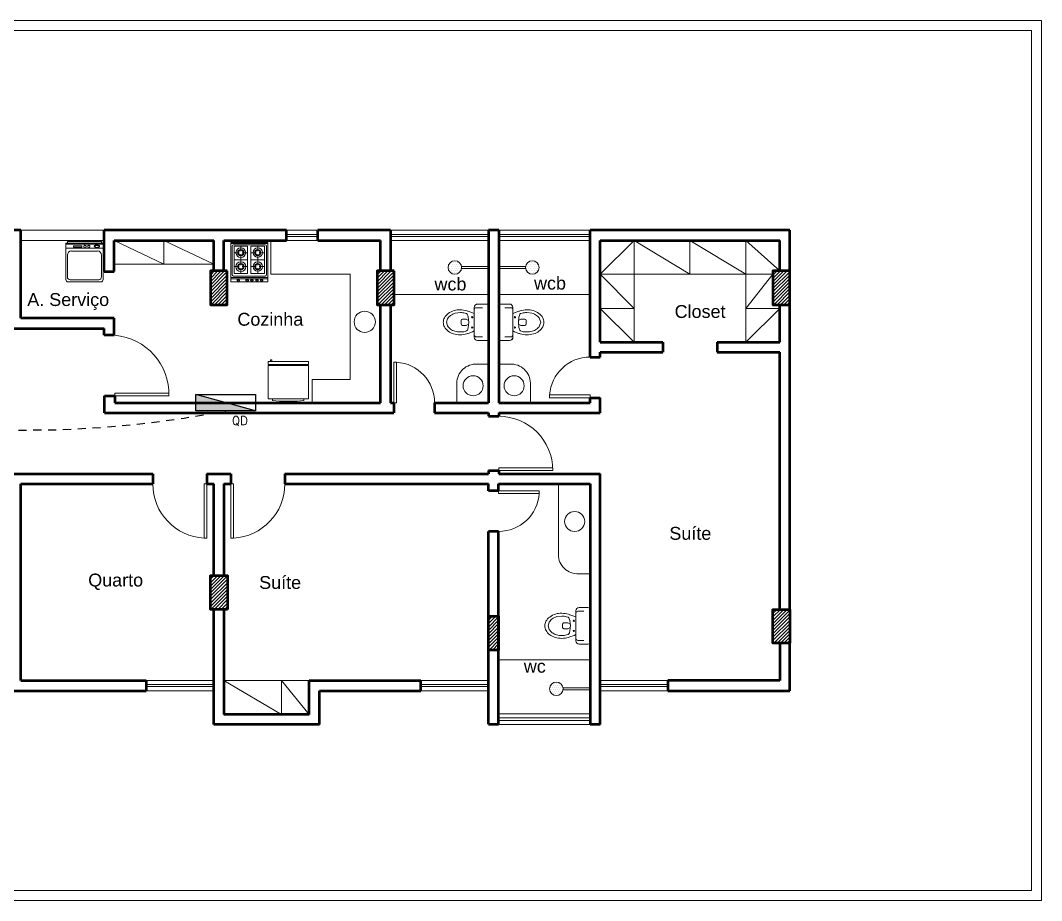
# Model space of a CAD drawing. Header units: millimetres. Extents: x 42 to 552, y 43 to 535.
# Drawn here: x 166.24 to 181.33, y 487.56 to 500.56 of the extents above; entities that cross this region are included whole.
import ezdxf
from ezdxf.enums import TextEntityAlignment as Align

# ---------------------------------------------------------------- set-up
doc = ezdxf.new("R2010")
doc.units = ezdxf.units.MM
doc.header["$LTSCALE"] = 0.75
doc.header["$MEASUREMENT"] = 0
doc.linetypes.add('HIDDEN2', pattern=[4.7625, 3.175, -1.5875])
doc.layers.add('ELETRODUTOS', color=5, linetype='Continuous')
doc.layers.add('Textos', color=144, linetype='Continuous')
for name, color, linetype, lineweight in [('Linhas finas', 7, 'Continuous', 0), ('Paredes', 7, 'Continuous', 50), ('TOMADAS', 1, 'Continuous', 25)]:
    doc.layers.add(name, color=color, linetype=linetype, lineweight=lineweight)
doc.styles.add('ROMANS', font='romans.shx')
doc.styles.get("Standard").update_dxf_attribs({"font": 'arial.ttf'})

# ---------------------------------------------------------------- blocks, each defined once
blk = doc.blocks.new('duplex320pl')
for p, q in [((-0.058, -0.125), (-0.058, -0.618)), ((-0.058, -0.125), (0.538, -0.125)), ((0.538, -0.618), (0.538, -0.125)), ((0.538, -0.618), (-0.058, -0.618)), ((0.538, -0.634), (-0.058, -0.634)), ((-0.058, -0.634), (-0.058, -0.68)), ((-0.058, -0.68), (0.538, -0.68)), ((-0.023, -0.618), (-0.023, -0.634)), ((0.503, -0.634), (0.503, -0.618)), ((0.538, -0.634), (0.538, -0.68))]:
    blk.add_line(p, q)
blk.add_lwpolyline([(0.471, -0.125), (0.471, -0.1), (0.371, -0.093), (0.109, -0.093), (0.009, -0.1), (0.009, -0.125)])
blk.add_lwpolyline([(0.48, -0.68), (0.48, -0.704), (0.504, -0.704), (0.504, -0.68)], close=True)
blk = doc.blocks.new('01bacicp')
at = {"linetype": 'Continuous'}
for p, q in [((-0.271, -0.045), (-0.271, -0.175)), ((0.239, -0.015), (-0.241, -0.015)), ((-0.216, -0.105), (-0.216, -0.195)), ((0.215, -0.105), (0.215, -0.195)), ((0.269, -0.175), (0.269, -0.045)), ((-0.221, -0.225), (0.219, -0.225)), ((-0.027, -0.308), (-0.046, -0.343)), ((-0.046, -0.343), (-0.046, -0.4)), ((-0.026, -0.42), (0.024, -0.42)), ((0.044, -0.343), (0.024, -0.308)), ((0.044, -0.4), (0.044, -0.343))]:
    blk.add_line(p, q, dxfattribs=at)
for points in [[(-0.164, -0.313), (-0.142, -0.25), (-0.129, -0.225), (0.131, -0.225), (0.162, -0.313), (0.163, -0.317)], [(-0.136, -0.361), (-0.128, -0.338), (-0.117, -0.327), (-0.102, -0.32), (-0.077, -0.313), (0.002, -0.305), (0.076, -0.313), (0.101, -0.321), (0.117, -0.329), (0.127, -0.339), (0.134, -0.361)]]:
    blk.add_lwpolyline(points, dxfattribs=at)
for points in [[(-0.164, -0.313, 0.020611), (-0.171, -0.333, 0.074253), (-0.186, -0.432, 0.074253), (-0.171, -0.531, 0.084945), (-0.132, -0.61, 0.106299), (-0.069, -0.665, 0.128642), (-0.001, -0.683, 0.128642)], [(-0.136, -0.361, 0.060521), (-0.144, -0.43, 0.070874), (-0.133, -0.511, 0.082468), (-0.102, -0.575, 0.106817), (-0.053, -0.62), (-0.001, -0.635)], [(-0.001, -0.683, 0.128642), (0.066, -0.666, 0.106299), (0.129, -0.61, 0.084945), (0.173, -0.524, 0.089952), (0.184, -0.433, 0.074253), (0.169, -0.334, 0.021192), (0.162, -0.313, 0.106299)], [(-0.001, -0.635), (0.051, -0.62, 0.106817), (0.101, -0.575, 0.082468), (0.135, -0.505), (0.143, -0.43, 0.060521), (0.134, -0.361, 0.04535)]]:
    blk.add_lwpolyline(points, format="xyb", dxfattribs=at)
for centre in [(-0.077, -0.255), (0.074, -0.255)]:
    blk.add_circle(centre, 0.00912, dxfattribs=at)
for centre, radius, start, end in [((-0.241, -0.045), 0.03, 90, 180), ((0.239, -0.045), 0.03, 0, 90), ((-0.221, -0.175), 0.05, 180, 270), ((-0.221, -0.176), 0.05, 180, 270), ((-0.186, -0.195), 0.03, 180, 270), ((0.185, -0.195), 0.03, 270, 0), ((0.219, -0.175), 0.05, 270, 0), ((-0.026, -0.4), 0.02, 180.0369, 270), ((0.024, -0.4), 0.02, 270, 0)]:
    blk.add_arc(centre, radius, start, end, dxfattribs=at)
blk = doc.blocks.new('*X22')
at = {"color": 0}
for p, q in [((-52.546875, 39.84375), (-52.546875, 39.84375)), ((-52.515625, 39.84375), (-52.515625, 39.84375)), ((-52.5, 39.875), (-52.5, 39.875)), ((-52.484375, 39.84375), (-52.484375, 39.84375)), ((-52.46875, 39.875), (-52.46875, 39.875)), ((-52.453125, 39.84375), (-52.453125, 39.84375)), ((-52.4375, 39.875), (-52.4375, 39.875)), ((-52.421875, 39.84375), (-52.421875, 39.84375)), ((-52.40625, 39.875), (-52.40625, 39.875)), ((-52.390625, 39.84375), (-52.390625, 39.84375)), ((-52.546875, 39.78125), (-52.546875, 39.78125)), ((-52.53125, 39.8125), (-52.53125, 39.8125)), ((-52.53125, 39.75), (-52.53125, 39.75)), ((-52.515625, 39.78125), (-52.515625, 39.78125)), ((-52.515625, 39.71875), (-52.515625, 39.71875)), ((-52.5, 39.8125), (-52.5, 39.8125)), ((-52.5, 39.75), (-52.5, 39.75)), ((-52.484375, 39.78125), (-52.484375, 39.78125)), ((-52.484375, 39.71875), (-52.484375, 39.71875)), ((-52.46875, 39.8125), (-52.46875, 39.8125)), ((-52.46875, 39.75), (-52.46875, 39.75)), ((-52.453125, 39.78125), (-52.453125, 39.78125)), ((-52.453125, 39.71875), (-52.453125, 39.71875)), ((-52.4375, 39.8125), (-52.4375, 39.8125)), ((-52.4375, 39.75), (-52.4375, 39.75)), ((-52.421875, 39.78125), (-52.421875, 39.78125)), ((-52.421875, 39.71875), (-52.421875, 39.71875)), ((-52.40625, 39.8125), (-52.40625, 39.8125)), ((-52.40625, 39.75), (-52.40625, 39.75)), ((-52.390625, 39.78125), (-52.390625, 39.78125)), ((-52.375, 39.8125), (-52.375, 39.8125)), ((-52.375, 39.75), (-52.375, 39.75))]:
    blk.add_line(p, q, dxfattribs=at)
blk = doc.blocks.new('Chuveiro')
for p, q in [((-0.001, 0.018), (-0.401, 0.018)), ((-0.001, -0.012), (-0.401, -0.012))]:
    blk.add_line(p, q)
blk.add_circle((-0.499, 0.004), 0.1)
blk.add_blockref('*X22', (51.96, -39.796))
blk = doc.blocks.new('FOGÃO4')
for p, q in [((0, 0), (0, 0.581)), ((0, 0.581), (0.55, 0.581)), ((0, 0.567), (0.55, 0.567)), ((0.02, 0.107), (0.02, 0.527)), ((0.04, 0.547), (0.51, 0.547)), ((0.05, 0.123), (0.05, 0.53)), ((0.05, 0.53), (0.25, 0.53)), ((0.15, 0.454), (0.15, 0.53)), ((0.25, 0.53), (0.25, 0.123)), ((0.3, 0.53), (0.3, 0.123)), ((0.5, 0.53), (0.3, 0.53)), ((0.4, 0.53), (0.4, 0.454)), ((0.5, 0.123), (0.5, 0.53)), ((0.53, 0.527), (0.53, 0.107)), ((0.55, 0.581), (0.55, 0)), ((0.05, 0.431), (0.127, 0.431)), ((0.25, 0.326), (0.05, 0.326)), ((0.15, 0.326), (0.15, 0.409)), ((0.15, 0.247), (0.15, 0.326)), ((0.172, 0.431), (0.25, 0.431)), ((0.3, 0.431), (0.378, 0.431)), ((0.5, 0.326), (0.3, 0.326)), ((0.4, 0.409), (0.4, 0.326)), ((0.4, 0.326), (0.4, 0.247)), ((0.423, 0.431), (0.5, 0.431)), ((0.05, 0.225), (0.127, 0.225)), ((0.15, 0.123), (0.15, 0.202)), ((0.172, 0.225), (0.25, 0.225)), ((0.3, 0.225), (0.378, 0.225)), ((0.4, 0.202), (0.4, 0.123)), ((0.423, 0.225), (0.5, 0.225)), ((0, 0.067), (0.55, 0.067)), ((0, 0.047), (0.55, 0.047)), ((0.04, 0.087), (0.51, 0.087)), ((0.25, 0.123), (0.05, 0.123)), ((0.073, 0.028), (0.073, 0.022)), ((0.11, 0.029), (0.11, 0.022)), ((0.143, 0.028), (0.143, 0.022)), ((0.18, 0.029), (0.18, 0.022)), ((0.218, 0.028), (0.218, 0.022)), ((0.255, 0.029), (0.255, 0.022)), ((0.288, 0.028), (0.288, 0.022)), ((0.3, 0.123), (0.5, 0.123)), ((0.325, 0.029), (0.325, 0.022)), ((0.419, 0.028), (0.419, 0.022)), ((0.456, 0.029), (0.456, 0.022)), ((0, 0), (0.55, 0))]:
    blk.add_line(p, q)
for centre, radius in [((0.15, 0.432), 0.0696), ((0.15, 0.431), 0.0459), ((0.15, 0.431), 0.0359), ((0.4, 0.432), 0.0716), ((0.4, 0.431), 0.0459), ((0.4, 0.431), 0.0359), ((0.15, 0.226), 0.0695), ((0.15, 0.225), 0.0459), ((0.15, 0.225), 0.0359), ((0.4, 0.225), 0.0734), ((0.4, 0.225), 0.0459), ((0.4, 0.225), 0.0359)]:
    blk.add_circle(centre, radius)
for centre, start, end in [((0.04, 0.527), 90, 180), ((0.51, 0.527), 0, 90), ((0.04, 0.107), 180, 270), ((0.51, 0.107), 270, 0)]:
    blk.add_arc(centre, 0.02, start, end)
for centre in [(0.092, 0.028), (0.162, 0.028), (0.236, 0.028), (0.306, 0.028), (0.437, 0.028)]:
    blk.add_ellipse(centre, major_axis=(0.0185, 0.0004), ratio=0.532709, start_param=6.247921, end_param=9.427873)
for centre in [(0.092, 0.022), (0.162, 0.022), (0.236, 0.022), (0.306, 0.022), (0.437, 0.022)]:
    blk.add_ellipse(centre, major_axis=(0.0185, 0.0004), ratio=0.532709)
blk = doc.blocks.new('Mlavar')
for p, q in [((0.049, 0.118), (0.049, 0.659)), ((0.049, 0.659), (0.599, 0.659)), ((0.049, 0.64), (0.599, 0.64)), ((0.073, 0.684), (0.575, 0.684)), ((0.073, 0.657), (0.073, 0.684)), ((0.161, 0.6), (0.161, 0.62)), ((0.161, 0.62), (0.287, 0.62)), ((0.287, 0.62), (0.287, 0.6)), ((0.315, 0.611), (0.315, 0.606)), ((0.347, 0.611), (0.347, 0.606)), ((0.373, 0.611), (0.373, 0.606)), ((0.405, 0.611), (0.405, 0.606)), ((0.47, 0.608), (0.469, 0.615)), ((0.546, 0.608), (0.546, 0.615)), ((0.575, 0.657), (0.575, 0.684)), ((0.599, 0.659), (0.599, 0.118)), ((0.049, 0.581), (0.599, 0.581)), ((0.073, 0.158), (0.073, 0.482)), ((0.132, 0.541), (0.516, 0.541)), ((0.287, 0.6), (0.161, 0.6)), ((0.576, 0.482), (0.576, 0.158)), ((0.565, 0.084), (0.083, 0.084)), ((0.535, 0.117), (0.113, 0.117))]:
    blk.add_line(p, q)
blk.add_lwpolyline([(0.546, 0.615, 0.215843), (0.544, 0.62, 0.093193), (0.534, 0.625, 0.049859), (0.523, 0.628, 0.037392), (0.507, 0.629, 0.037392), (0.492, 0.628, 0.049859), (0.481, 0.625, 0.093193), (0.471, 0.62, 0.215843), (0.469, 0.615)], format="xyb")
blk.add_lwpolyline([(0.508, 0.595, 0.037392), (0.523, 0.596, 0.049859), (0.535, 0.599, 0.093193), (0.544, 0.604, 0.215843), (0.546, 0.608, 0.215843), (0.544, 0.613, 0.093193), (0.535, 0.618, 0.049859), (0.523, 0.621, 0.037392), (0.508, 0.622, 0.037392), (0.492, 0.621, 0.049859), (0.481, 0.618, 0.093193), (0.472, 0.613, 0.215843), (0.47, 0.608, 0.215843), (0.472, 0.604, 0.093193), (0.481, 0.599, 0.049859), (0.492, 0.596, 0.037392)], format="xyb", close=True)
for centre in [(0.331, 0.606), (0.389, 0.606)]:
    blk.add_circle(centre, 0.0161)
for centre, radius, start, end in [((0.331, 0.611), 0.0161, 359.922, 180.0785), ((0.389, 0.611), 0.0161, 359.922, 180.0785), ((0.132, 0.482), 0.0595, 90, 180), ((0.516, 0.482), 0.0595, 0, 90), ((0.113, 0.158), 0.0404, 180, 270), ((0.535, 0.158), 0.0404, 270, 0), ((0.083, 0.118), 0.0339, 180, 270), ((0.565, 0.118), 0.0339, 270, 0)]:
    blk.add_arc(centre, radius, start, end)
blk = doc.blocks.new('A$C72fb05ed')
h = blk.add_hatch(color=1)
h.dxf.hatch_style = 1
h.paths.add_polyline_path([(0, 0.259), (0.88, 0.259), (0.88, 0.499)])
at = {"layer": 'TOMADAS', "linetype": 'Continuous'}
for p, q in [((0.88, 0.499), (0, 0.499)), ((0, 0.499), (0, 0.259)), ((0, 0.259), (0.88, 0.499)), ((0.88, 0.259), (0.88, 0.499)), ((0, 0.259), (0.88, 0.259))]:
    blk.add_line(p, q, dxfattribs=at)
at = {"layer": 'TOMADAS', "linetype": 'Continuous', "style": 'ROMANS', "flags": 8}
blk.add_attdef('002', text='', height=0.128, dxfattribs=at).set_placement((0.42, 0.635), align=Align.MIDDLE_CENTER)
blk.add_attdef('020', text='', height=0.128, dxfattribs=at).set_placement((0.431, 0.105), align=Align.MIDDLE_RIGHT)

msp = doc.modelspace()

# ---------------------------------------------------------------- hatches: boundary and pattern name
at = {"layer": 'Linhas finas'}
h = msp.add_hatch(dxfattribs=at)
h.set_pattern_fill('JIS_WOOD', color=256, scale=0.05)
h.set_pattern_definition([(45, (-883.948548, -775.294286), (-0.02499999996, 0.02499999996), [])])
h.paths.add_polyline_path([(169.047, 496.862), (169.297, 496.862), (169.297, 496.362), (169.047, 496.362)])
h = msp.add_hatch(dxfattribs=at)
h.set_pattern_fill('JIS_WOOD', color=256, scale=0.05)
h.set_pattern_definition([(45, (-887.487374, -775.294286), (-0.02499999996, 0.02499999996), [])])
h.paths.add_polyline_path([(171.51, 496.862), (171.76, 496.862), (171.76, 496.362), (171.51, 496.362)])
h = msp.add_hatch(dxfattribs=at)
h.set_pattern_fill('JIS_WOOD', color=256, scale=0.05)
h.set_pattern_definition([(45, (-893.536252, -775.294286), (-0.02499999996, 0.02499999996), [])])
h.paths.add_polyline_path([(177.359, 496.862), (177.609, 496.862), (177.609, 496.362), (177.359, 496.362)])
h = msp.add_hatch(dxfattribs=at)
h.set_pattern_fill('JIS_WOOD', color=256, scale=0.05)
h.set_pattern_definition([(45, (-883.951327, -779.794286), (-0.02499999996, 0.02499999996), [])])
h.paths.add_polyline_path([(169.05, 492.362), (169.3, 492.362), (169.3, 491.862), (169.05, 491.862)])
h = msp.add_hatch(dxfattribs=at)
h.set_pattern_fill('JIS_WOOD', color=256, scale=0.05)
h.set_pattern_definition([(45, (-893.536252, -780.294286), (-0.02499999996, 0.02499999996), [])])
h.paths.add_polyline_path([(177.359, 491.862), (177.609, 491.862), (177.609, 491.362), (177.359, 491.362)])
h = msp.add_hatch(dxfattribs=at)
h.set_pattern_fill('JIS_WOOD', color=256, scale=0.05)
h.set_pattern_definition([(45, (-885.940835, -780.394286), (-0.02499999996, 0.02499999996), [])])
h.paths.add_polyline_path([(173.156, 491.762), (173.306, 491.762), (173.306, 491.262), (173.156, 491.262)])

# ---------------------------------------------------------------- linework, layer by layer
at = {"layer": 'ELETRODUTOS', "linetype": 'HIDDEN2', "ltscale": 0.05}
msp.add_arc((166.324, 509.896), 15.386, 244.2937, 281.0543, dxfattribs=at)
at = {"layer": 'Linhas finas'}
for p, q in [((141.265, 500.562), (181.327, 500.562)), ((141.265, 500.412), (181.177, 500.412)), ((181.177, 500.412), (181.177, 487.712)), ((181.327, 500.562), (181.327, 487.562)), ((166.247, 497.462), (167.478, 497.462)), ((170.172, 497.462), (170.634, 497.462)), ((170.172, 497.402), (170.634, 497.402)), ((171.709, 497.462), (173.157, 497.462)), ((171.709, 497.402), (173.157, 497.402)), ((173.307, 497.462), (174.657, 497.462)), ((173.307, 497.402), (174.657, 497.402)), ((166.247, 497.312), (167.478, 497.312)), ((167.628, 497.312), (168.362, 496.961)), ((168.362, 496.961), (168.362, 497.312)), ((168.362, 497.312), (169.097, 496.961)), ((169.938, 496.812), (169.938, 497.312)), ((170.172, 497.372), (170.634, 497.372)), ((170.172, 497.312), (170.634, 497.312)), ((171.709, 497.372), (173.157, 497.372)), ((171.709, 497.312), (173.157, 497.312)), ((173.307, 497.372), (174.657, 497.372)), ((173.307, 497.312), (174.657, 497.312)), ((174.807, 496.812), (175.307, 497.312)), ((175.307, 495.812), (175.307, 497.312)), ((175.307, 497.312), (176.133, 496.812)), ((176.133, 496.812), (176.133, 497.312)), ((176.133, 497.312), (176.959, 496.812)), ((176.959, 495.812), (176.959, 497.312)), ((176.959, 497.312), (177.459, 496.862)), ((167.628, 496.961), (169.097, 496.961)), ((169.938, 496.812), (171.11, 496.812)), ((171.11, 496.812), (171.11, 496.812)), ((171.11, 496.812), (171.11, 495.26)), ((174.807, 496.812), (177.359, 496.812)), ((175.307, 496.306), (174.807, 496.812)), ((177.359, 496.812), (176.959, 496.306)), ((173.157, 496.512), (171.709, 496.512)), ((173.307, 496.512), (174.657, 496.512)), ((175.307, 496.306), (174.807, 496.306)), ((175.307, 495.812), (174.807, 496.306)), ((176.959, 496.306), (177.459, 496.306)), ((177.459, 496.306), (176.959, 495.812)), ((171.11, 495.26), (170.55, 495.26)), ((170.55, 495.26), (170.55, 494.915)), ((173.306, 491.12), (174.657, 491.12)), ((169.097, 490.812), (168.097, 490.812)), ((170.507, 490.812), (169.247, 490.812)), ((169.247, 490.812), (170.097, 490.312)), ((170.097, 490.812), (170.097, 490.312)), ((170.097, 490.812), (170.507, 490.312)), ((173.156, 490.812), (172.157, 490.812)), ((175.807, 490.812), (174.807, 490.812)), ((169.097, 490.752), (168.097, 490.752)), ((169.097, 490.722), (168.097, 490.722)), ((169.097, 490.662), (168.097, 490.662)), ((173.156, 490.752), (172.157, 490.752)), ((173.156, 490.722), (172.157, 490.722)), ((173.156, 490.662), (172.157, 490.662)), ((175.807, 490.752), (174.807, 490.752)), ((175.807, 490.722), (174.807, 490.722)), ((175.807, 490.662), (174.807, 490.662)), ((173.306, 490.32), (174.657, 490.32)), ((173.306, 490.26), (174.657, 490.26)), ((173.306, 490.222), (174.657, 490.222)), ((173.306, 490.162), (174.657, 490.162)), ((141.265, 487.712), (181.177, 487.712)), ((141.265, 487.562), (181.327, 487.562))]:
    msp.add_line(p, q, dxfattribs=at)
for points in [[(171.799, 494.915), (171.799, 495.515), (171.759, 495.515), (171.759, 494.915)], [(167.635, 495.015), (168.435, 495.015), (168.435, 495.055), (167.635, 495.055)], [(174.657, 495.03), (174.057, 495.03), (174.057, 494.99), (174.657, 494.99)], [(174.107, 493.955), (173.307, 493.955), (173.307, 493.915), (174.107, 493.915)], [(168.997, 492.915), (168.997, 493.715), (168.957, 493.715), (168.957, 492.915)], [(169.347, 492.915), (169.347, 493.715), (169.387, 493.715), (169.387, 492.915)], [(173.306, 493.575), (173.906, 493.575), (173.906, 493.615), (173.306, 493.615)]]:
    msp.add_lwpolyline(points, close=True, dxfattribs=at)
for points in [[(173.157, 494.915), (172.688, 494.915), (172.688, 495.204, -0.42633), (172.988, 495.486), (173.157, 495.486)], [(173.307, 494.915), (173.775, 494.915), (173.775, 495.204, 0.42633), (173.475, 495.486), (173.307, 495.486)], [(174.657, 493.715), (174.188, 493.715), (174.188, 492.671, 0.42633), (174.488, 492.388), (174.657, 492.388)]]:
    msp.add_lwpolyline(points, format="xyb", close=True, dxfattribs=at)
for centre, radius in [((171.328, 496.11), 0.157), ((172.929, 495.166), 0.148), ((173.535, 495.166), 0.148), ((174.429, 493.161), 0.148)]:
    msp.add_circle(centre, radius, dxfattribs=at)
for centre, radius, start, end in [((167.559, 495.039), 0.876, 358.3793, 85.0571), ((174.657, 494.99), 0.6, 90, 176.1859), ((171.759, 494.915), 0.6, 360, 86.1859), ((173.307, 493.915), 0.8, 0, 90), ((168.997, 493.715), 0.8, 180, 267.1376), ((169.347, 493.715), 0.8, 272.8624, 0), ((173.306, 493.615), 0.6, 270, 356.1859)]:
    msp.add_arc(centre, radius, start, end, dxfattribs=at)
at = {"layer": 'Paredes'}
for p, q in [((166.247, 497.462), (165.566, 497.462)), ((166.247, 496.162), (166.247, 497.462)), ((170.172, 497.462), (167.478, 497.462)), ((167.478, 496.855), (167.478, 497.462)), ((170.172, 497.312), (170.172, 497.462)), ((171.709, 497.462), (170.634, 497.462)), ((170.634, 497.312), (170.634, 497.462)), ((171.709, 497.462), (171.709, 496.862)), ((173.307, 497.462), (173.157, 497.462)), ((173.157, 497.462), (173.157, 494.915)), ((173.307, 497.462), (173.307, 494.915)), ((177.609, 497.462), (174.657, 497.462)), ((174.657, 495.59), (174.657, 497.462)), ((177.609, 496.862), (177.609, 497.462)), ((167.628, 497.312), (169.097, 497.312)), ((167.628, 496.855), (167.628, 497.312)), ((169.097, 496.862), (169.097, 497.312)), ((169.247, 497.312), (170.172, 497.312)), ((169.247, 496.862), (169.247, 497.312)), ((170.634, 497.312), (171.559, 497.312)), ((171.559, 496.862), (171.559, 497.312)), ((174.807, 497.312), (177.459, 497.312)), ((174.807, 495.812), (174.807, 497.312)), ((177.459, 496.862), (177.459, 497.312)), ((167.478, 496.855), (167.628, 496.855)), ((171.559, 494.915), (171.559, 496.362)), ((171.709, 496.362), (171.709, 494.915)), ((177.459, 495.812), (177.459, 496.362)), ((177.609, 491.862), (177.609, 496.362)), ((167.628, 496.162), (166.247, 496.162)), ((167.628, 495.912), (167.628, 496.162)), ((164.893, 496.012), (167.478, 496.012)), ((167.478, 495.912), (167.478, 496.012)), ((167.628, 495.912), (167.478, 495.912)), ((174.807, 495.812), (175.732, 495.812)), ((175.732, 495.812), (175.732, 495.662)), ((176.534, 495.812), (177.459, 495.812)), ((176.534, 495.812), (176.534, 495.662)), ((174.657, 495.59), (174.807, 495.59)), ((174.807, 495.662), (175.732, 495.662)), ((174.807, 495.59), (174.807, 495.662)), ((176.534, 495.662), (177.459, 495.662)), ((177.459, 491.862), (177.459, 495.662)), ((167.485, 494.765), (167.485, 495.015)), ((167.485, 495.015), (167.635, 495.015)), ((167.635, 495.015), (167.635, 494.915)), ((174.657, 494.915), (174.657, 494.99)), ((174.657, 494.99), (174.807, 494.99)), ((174.807, 494.765), (174.807, 494.99)), ((167.635, 494.915), (171.559, 494.915)), ((171.709, 494.915), (171.759, 494.915)), ((171.759, 494.915), (171.759, 494.765)), ((172.359, 494.915), (173.157, 494.915)), ((172.359, 494.915), (172.359, 494.765)), ((173.307, 494.915), (174.657, 494.915)), ((167.485, 494.765), (171.759, 494.765)), ((172.359, 494.765), (173.157, 494.765)), ((173.157, 494.765), (173.157, 494.715)), ((173.157, 494.715), (173.307, 494.715)), ((173.307, 494.765), (174.807, 494.765)), ((173.307, 494.765), (173.307, 494.715)), ((166.097, 493.865), (168.197, 493.865)), ((168.197, 493.865), (168.197, 493.715)), ((168.997, 493.865), (169.347, 493.865)), ((168.997, 493.865), (168.997, 493.715)), ((169.347, 493.865), (169.347, 493.715)), ((170.147, 493.865), (173.157, 493.865)), ((170.147, 493.865), (170.147, 493.715)), ((173.157, 493.915), (173.157, 493.865)), ((173.157, 493.915), (173.307, 493.915)), ((173.307, 493.915), (173.307, 493.865)), ((173.307, 493.865), (174.807, 493.865)), ((174.807, 490.162), (174.807, 493.865)), ((166.247, 490.812), (166.247, 493.715)), ((166.247, 493.715), (168.197, 493.715)), ((168.997, 493.715), (169.097, 493.715)), ((169.097, 492.362), (169.097, 493.715)), ((169.247, 493.715), (169.347, 493.715)), ((169.247, 493.715), (169.247, 492.362)), ((170.147, 493.715), (173.156, 493.715)), ((173.156, 493.615), (173.156, 493.715)), ((173.306, 493.715), (174.657, 493.715)), ((173.306, 493.615), (173.306, 493.715)), ((174.657, 493.715), (174.657, 490.162)), ((173.306, 493.615), (173.156, 493.615)), ((173.156, 490.17), (173.156, 493.015)), ((173.306, 493.015), (173.156, 493.015)), ((173.306, 490.162), (173.306, 493.015)), ((169.097, 490.162), (169.097, 491.862)), ((169.247, 491.862), (169.247, 490.312)), ((177.459, 491.362), (177.459, 490.812)), ((177.609, 490.662), (177.609, 491.362)), ((166.247, 490.812), (168.097, 490.812)), ((168.097, 490.812), (168.097, 490.662)), ((170.507, 490.312), (170.507, 490.812)), ((170.507, 490.812), (170.657, 490.812)), ((170.657, 490.812), (172.157, 490.812)), ((172.157, 490.662), (172.157, 490.812)), ((177.459, 490.812), (175.807, 490.812)), ((175.807, 490.812), (175.807, 490.662)), ((166.097, 490.662), (168.097, 490.662)), ((170.657, 490.162), (170.657, 490.662)), ((170.657, 490.662), (172.157, 490.662)), ((175.807, 490.662), (177.609, 490.662)), ((170.507, 490.312), (169.247, 490.312)), ((170.657, 490.162), (169.097, 490.162)), ((173.306, 490.162), (173.156, 490.162)), ((174.807, 490.162), (174.657, 490.162))]:
    msp.add_line(p, q, dxfattribs=at)
for points in [[(169.297, 496.862), (169.047, 496.862), (169.047, 496.362), (169.297, 496.362)], [(171.76, 496.862), (171.51, 496.862), (171.51, 496.362), (171.76, 496.362)], [(177.609, 496.862), (177.359, 496.862), (177.359, 496.362), (177.609, 496.362)], [(169.3, 491.862), (169.05, 491.862), (169.05, 492.362), (169.3, 492.362)], [(177.609, 491.362), (177.359, 491.362), (177.359, 491.862), (177.609, 491.862)], [(173.306, 491.262), (173.156, 491.262), (173.156, 491.762), (173.306, 491.762)]]:
    msp.add_lwpolyline(points, close=True, dxfattribs=at)

# ---------------------------------------------------------------- block references
ref = msp.add_blockref('A$C72fb05ed', (169.714, 494.536), dxfattribs=dict(xscale=-1))
ref.add_attrib('020', 'QD', dxfattribs={"layer": 'TOMADAS', "linetype": 'Continuous', "height": 0.128, "style": 'ROMANS', "flags": 8}).set_placement((169.601, 494.651), align=Align.MIDDLE_RIGHT)
at = {"layer": 'Linhas finas'}
msp.add_blockref('Mlavar', (166.863, 496.615), dxfattribs=at)
at = {"layer": 'Linhas finas', "xscale": -1}
msp.add_blockref('FOGÃO4', (169.897, 496.7), dxfattribs=at)
for name, p, rotation in [('Chuveiro', (173.158, 496.916), 180), ('01bacicp', (173.171, 496.104), 270), ('01bacicp', (174.671, 491.621), 270), ('Chuveiro', (174.657, 490.693), 180)]:
    msp.add_blockref(name, p, dxfattribs=dict(at, rotation=rotation))
at = {"layer": 'Linhas finas'}
for name, p, rotation in [('Chuveiro', (173.305, 496.916), 180), ('01bacicp', (173.292, 496.104), 90.00000000000001), ('duplex320pl', (170.437, 494.846), 180)]:
    msp.add_blockref(name, p, dxfattribs=dict(at, rotation=rotation))

# ---------------------------------------------------------------- texts
at = {"layer": 'Textos'}
for s, p in [('wcb', (172.594, 496.573)), ('wcb', (174.065, 496.587)), ('A. Serviço', (166.947, 496.344)), ('Closet', (176.282, 496.168)), ('Cozinha', (169.933, 496.053)), ('Suíte', (176.138, 492.891)), ('Quarto', (167.648, 492.201)), ('Suíte', (170.078, 492.165)), ('wc', (173.84, 490.928))]:
    msp.add_text(s, height=0.19, dxfattribs=at).set_placement(p, align=Align.CENTER)

doc.saveas('drawing.dxf')
